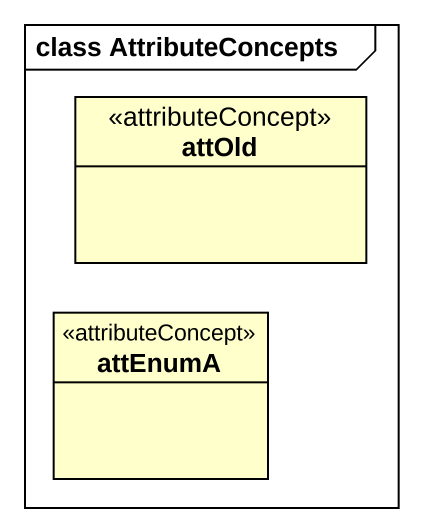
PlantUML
@startuml
mainframe class AttributeConcepts
hide circle
hide empty members
class attOld <<attributeConcept>>
class attEnumA <<attributeConcept>>
@enduml
